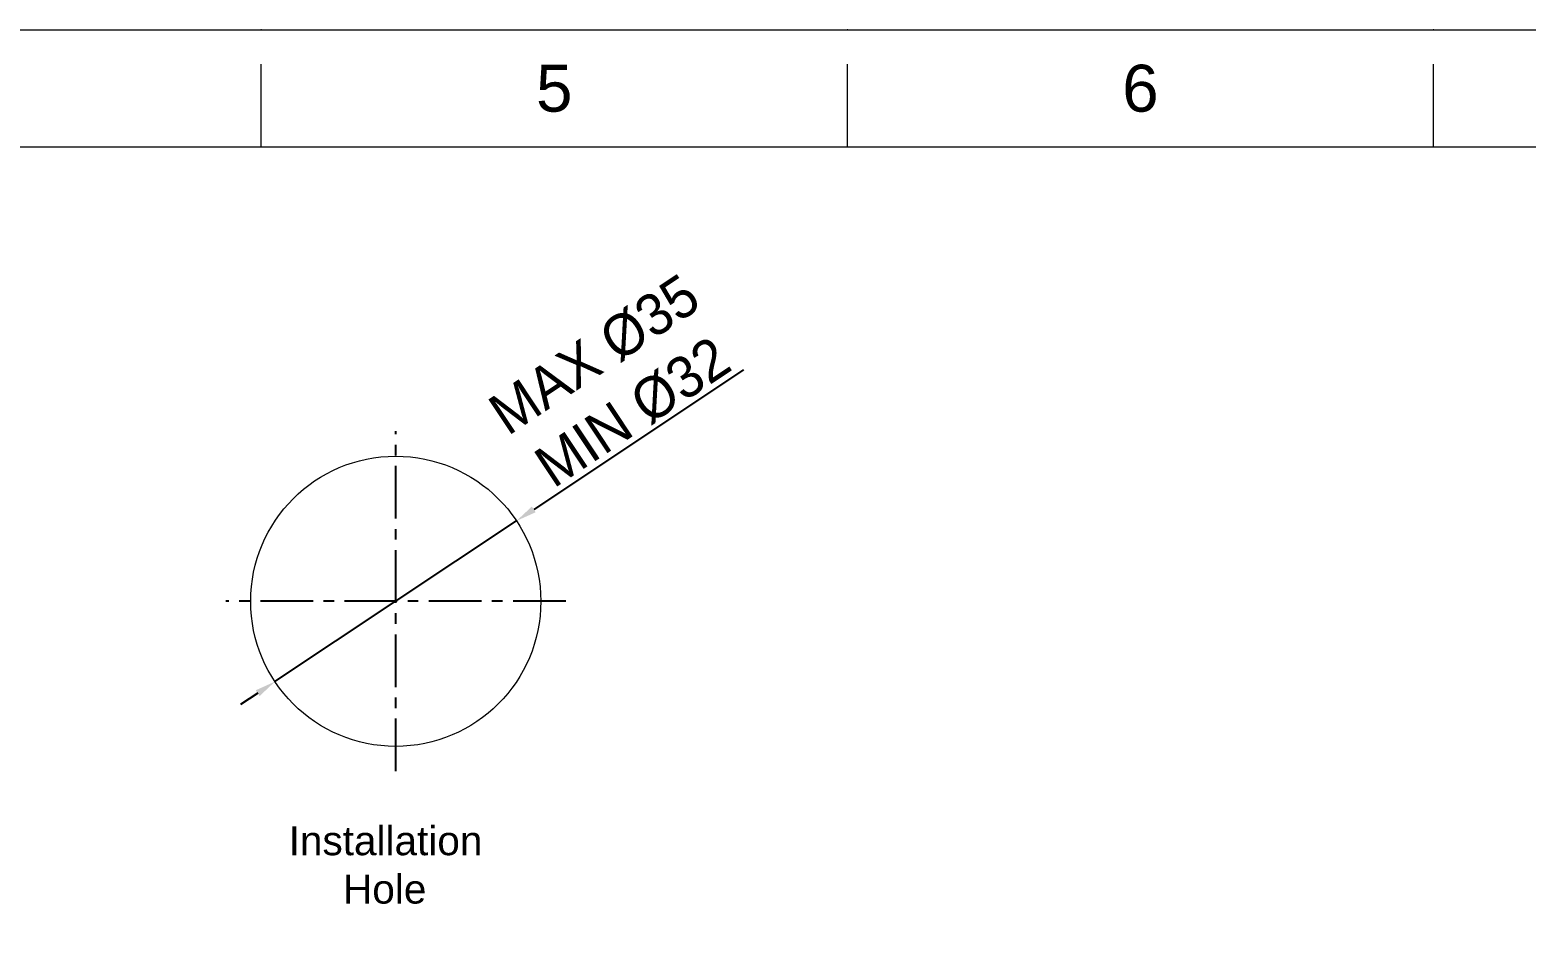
# Model space of a CAD drawing. Header units: millimetres. Extents: x 1334 to 1928, y -1757 to -1337.
# Drawn here: x 1603.5 to 1783.9, y -1446.7 to -1337.2 of the extents above; entities that cross this region are included whole.
import ezdxf

# ---------------------------------------------------------------- set-up
doc = ezdxf.new("R2010")
doc.units = ezdxf.units.MM
doc.header["$LTSCALE"] = 0.1
doc.linetypes.add('CENTERX2', pattern=[101.6, 63.5, -12.7, 12.7, -12.7])
doc.layers.get('0').update_dxf_attribs({"lineweight": 13})
doc.layers.add('CENTER', color=1, linetype='CENTERX2')
doc.layers.add('TEXT', color=2, linetype='Continuous')
doc.layers.add('DIM', color=3, linetype='Continuous', lineweight=9)
doc.styles.get("Standard").update_dxf_attribs({"font": 'arial.ttf'})
doc.dimstyles.new('ISO-25', dxfattribs={"dimtxt": 2.5, "dimasz": 2.5, "dimexe": 1.25, "dimexo": 0.625, "dimtad": 1, "dimtxsty": 'Standard', "dimcen": 2.5, "dimadec": 0, "dimazin": 0, "dimtfac": 1, "dimtmove": 0, "dimatfit": 3, "dimfxl": 0, "dimarcsym": 0})

# ---------------------------------------------------------------- blocks, each defined once
blk = doc.blocks.new('*D31')
at = {"layer": 'Defpoints', "color": 0}
for p in [(1662.16, -1396.39), (1633.02, -1415.78)]:
    blk.add_point(p, dxfattribs=at)
at = {"layer": 'DIM', "color": 0, "lineweight": -2}
for p, q in [((1689.53, -1378.18), (1664.24, -1395.01)), ((1633.02, -1415.78), (1662.16, -1396.39)), ((1630.94, -1417.17), (1628.86, -1418.55))]:
    blk.add_line(p, q, dxfattribs=at)
at = {"layer": 'DIM', "color": 0}
for points in [[(1664.01, -1394.66), (1664.47, -1395.35), (1662.16, -1396.39)], [(1630.71, -1416.82), (1631.17, -1417.52), (1633.02, -1415.78)]]:
    blk.add_solid(points, dxfattribs=at)
at = {"layer": 'DIM', "color": 0, "insert": (1673.88, -1379.82), "char_height": 5, "attachment_point": 5, "rotation": 33.6436}
blk.add_mtext('{\\fMS PGothic|b0|i0|c129|p34;MAX %%C35\\PMIN %%C32}', dxfattribs=at)

msp = doc.modelspace()

# ---------------------------------------------------------------- linework, layer by layer
for p, q in [((1631.362, -1351.314), (1631.362, -1341.314)), ((1702.069, -1351.314), (1702.069, -1341.314)), ((1772.776, -1351.314), (1772.776, -1341.314)), ((1914.19, -1351.314), (1348.534, -1351.314))]:
    msp.add_line(p, q)
msp.add_lwpolyline([(1334.392, -1337.172), (1928.332, -1337.172), (1928.332, -1757.172), (1334.392, -1757.172)], close=True)
msp.add_circle((1647.593, -1406.088), 17.5)
for p in [(1631.362, -1337.172), (1702.069, -1337.172), (1772.776, -1337.172)]:
    msp.add_point(p)
at = {"layer": 'CENTER'}
for p, q in [((1647.593, -1426.588), (1647.593, -1385.588)), ((1668.093, -1406.088), (1627.093, -1406.088))]:
    msp.add_line(p, q, dxfattribs=at)

# ---------------------------------------------------------------- texts
at = {"char_height": 5.657, "attachment_point": 5}
for s, insert in [('5', (1666.716, -1344.243)), ('6', (1737.423, -1344.243))]:
    msp.add_mtext_dynamic_manual_height_columns(s, width=50, gutter_width=12.5, heights=[0], dxfattribs=dict(at, insert=insert))
at = {"layer": 'TEXT', "insert": (1631.906, -1433.217), "char_height": 3.5, "attachment_point": 1}
msp.add_mtext_dynamic_manual_height_columns('{\\W2.03891; }Installation \\P{\\W6.86844; }Hole', width=28.12245, gutter_width=12.5, heights=[0], dxfattribs=at)

# ---------------------------------------------------------------- dimensions: what is measured, and where the dimension line sits
at = {"layer": 'DIM'}
dim = msp.add_diameter_dim_2p(p1=(1633.024, -1415.783), p2=(1662.162, -1396.393), text='{\\fMS PGothic|b0|i0|c129|p34;MAX %%C35\\PMIN %%C32}', dimstyle='ISO-25', override={"dimtxt": 5, "dimcen": 5, "dimfxl": 1.25}, dxfattribs=at)
dim.commit()
dim.dimension.update_dxf_attribs({"geometry": '*D31', "text_midpoint": (1673.877, -1379.82)})

doc.saveas('drawing.dxf')
